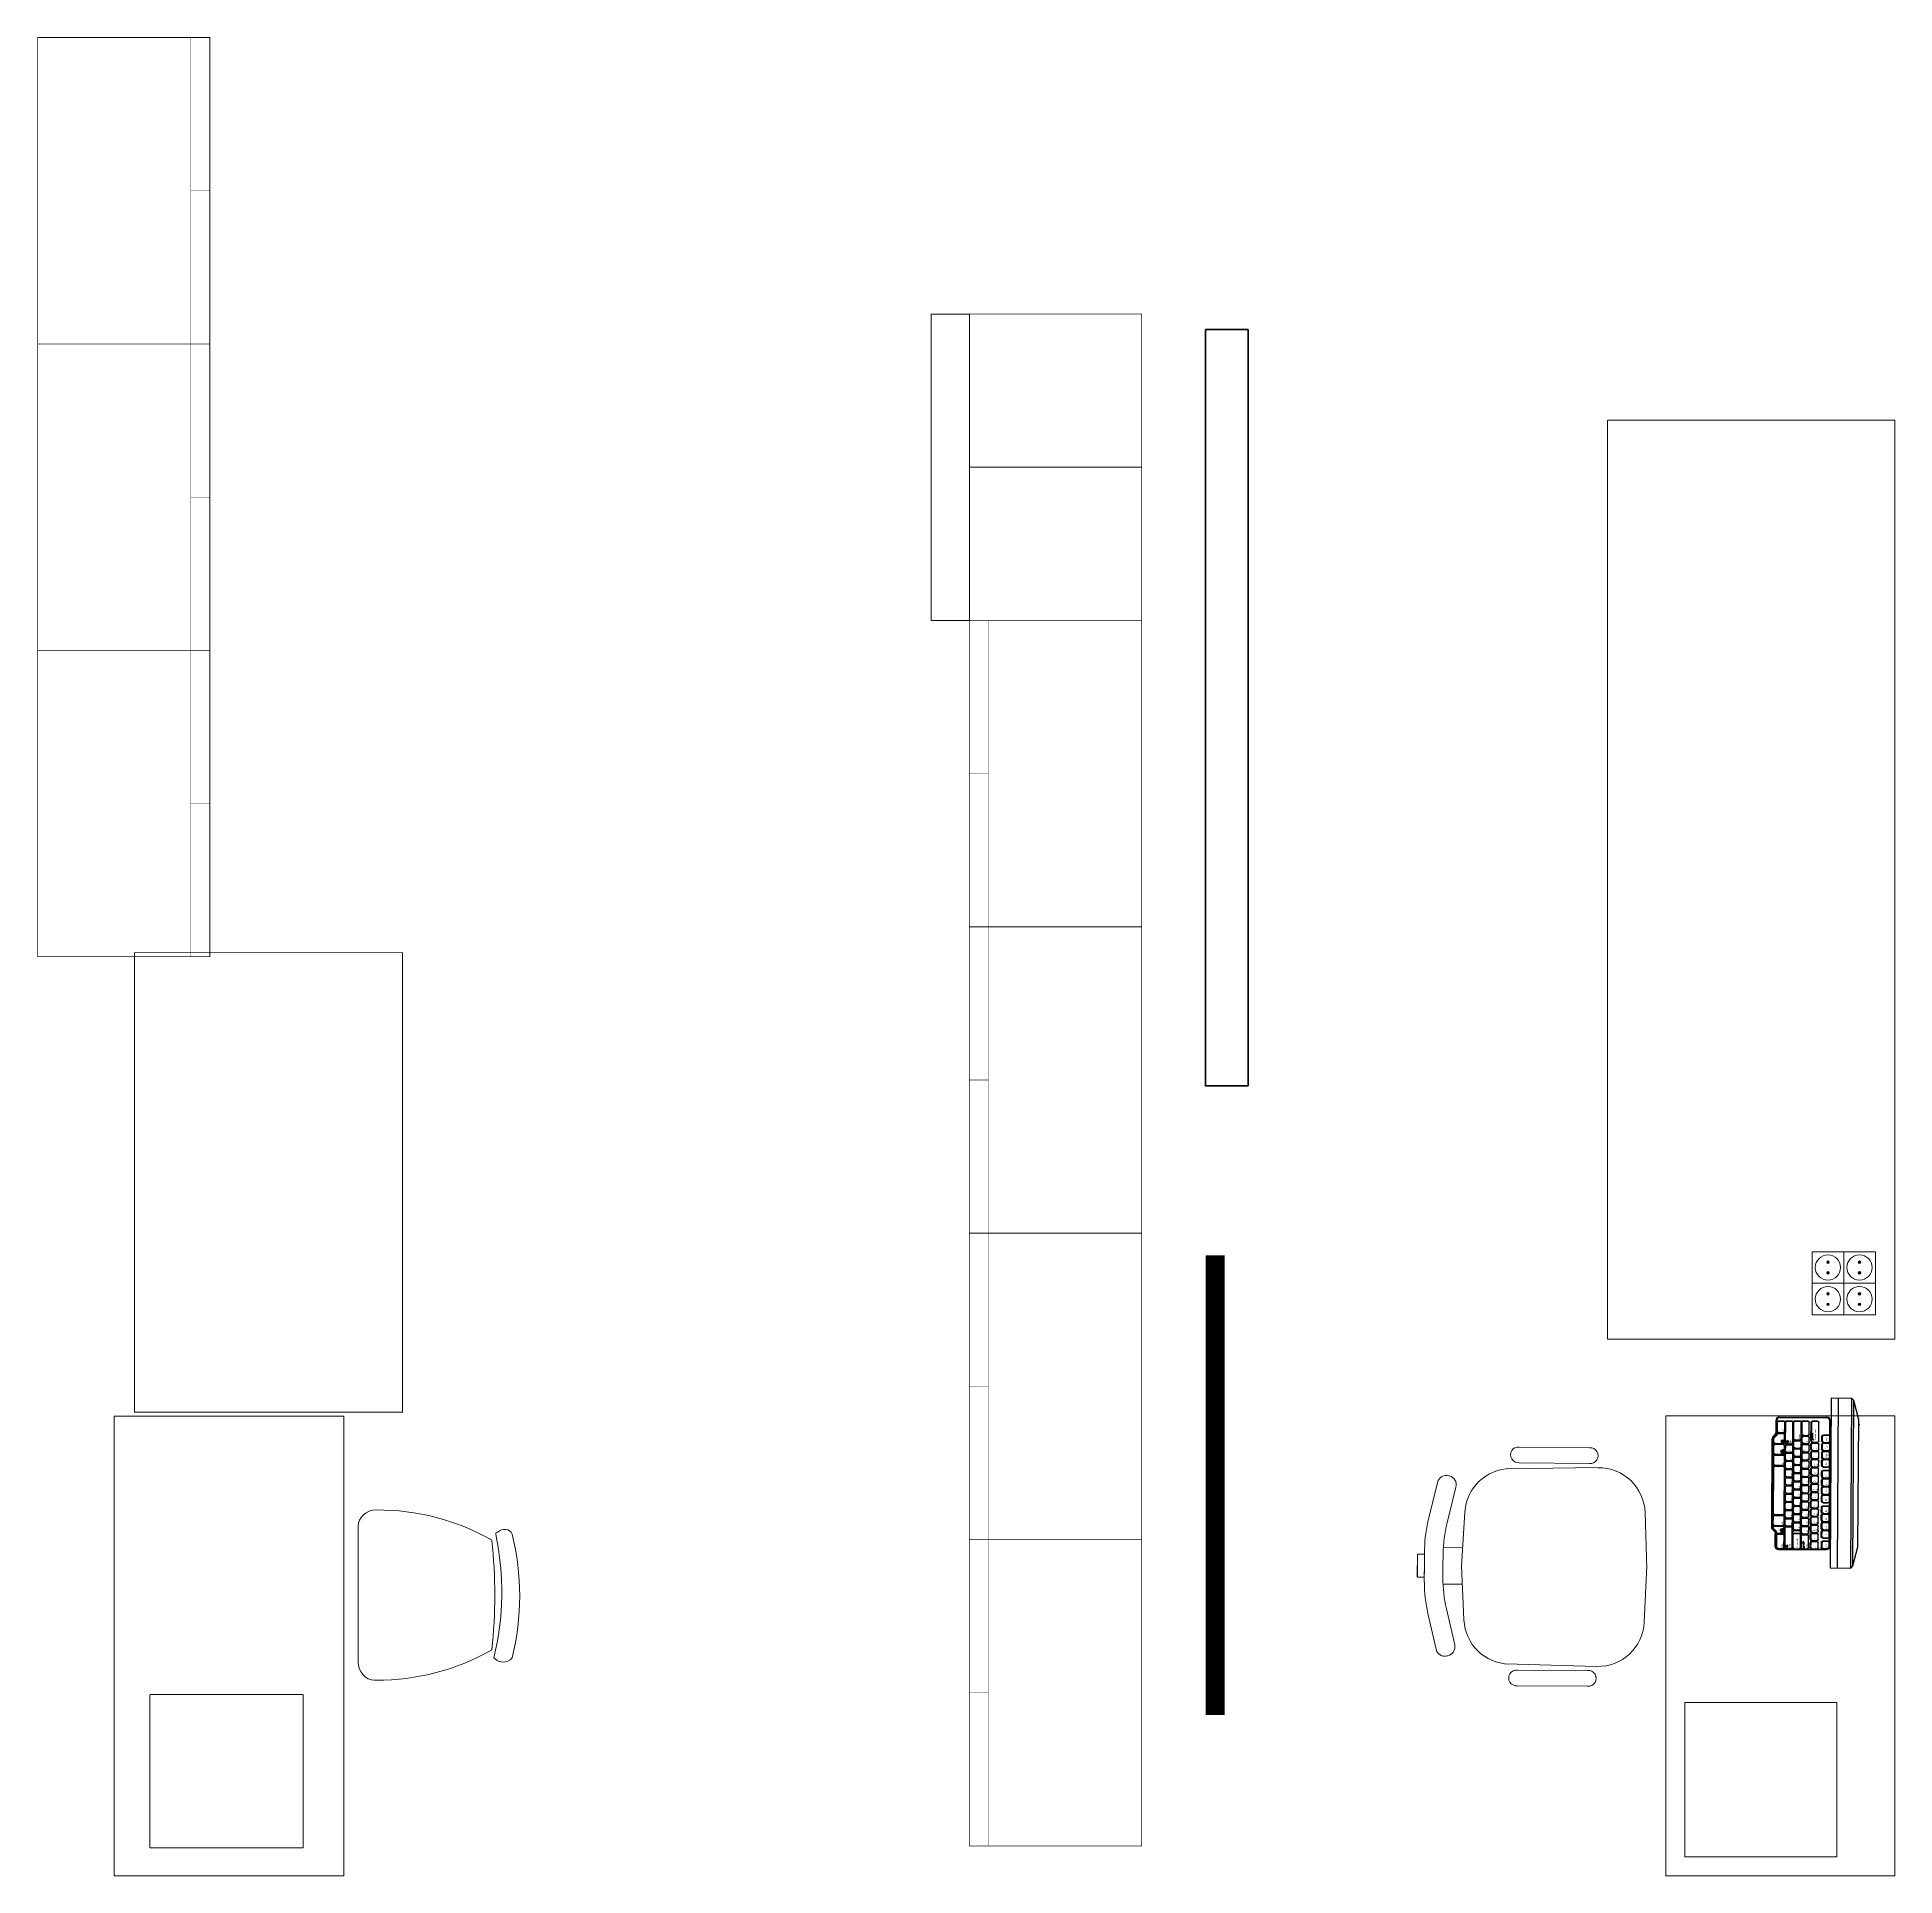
# Model space of a CAD drawing. Header units: millimetres. Extents: x -217756 to 263180, y 55413 to 130608.
# Drawn here: x 113686 to 118538, y 55506 to 60307 of the extents above; entities that cross this region are included whole.
import ezdxf

# ---------------------------------------------------------------- set-up
doc = ezdxf.new("R2010")
doc.units = ezdxf.units.MM
doc.set_wipeout_variables(frame=1)
doc.linetypes.add('HIDDEN', pattern=[6, 4, -2])
doc.layers.add('ТХ_корр_25.03.26', color=1, linetype='Continuous', lineweight=30, plot=False)
doc.layers.add('ТХ_мебель передв', color=250, linetype='Continuous', lineweight=13)
doc.layers.add('ТХ_обор_комп принт', color=30, linetype='Continuous', lineweight=13)
doc.styles.add('Arial 200', font='arial.ttf', dxfattribs={"height": 500})
doc.styles.add('SIMPLEX', font='simplex.shx', dxfattribs={"width": 0.85, "oblique": 7})

# ---------------------------------------------------------------- blocks, each defined once
blk = doc.blocks.new('KEY')
at = {"color": 0}
for p, q in [((-0.2, 0), (0.2, 0)), ((-0.34, -0.54), (-0.34, -0.14)), ((-0.31, -0.5), (-0.31, -0.11)), ((-0.2, -0.61), (0.2, -0.61)), ((-0.2, -0.68), (0.2, -0.68)), ((0.31, -0.5), (0.31, -0.11)), ((0.34, -0.54), (0.34, -0.14))]:
    blk.add_line(p, q, dxfattribs=at)
for centre, radius, start, end in [((0.2, -0.11), 0.109, 360, 90), ((0.2, -0.14), 0.141, 360, 90), ((-0.2, -0.14), 0.141, 90, 180), ((-0.2, -0.54), 0.141, 180, 270), ((-0.2, -0.11), 0.109, 90, 180), ((-0.2, -0.5), 0.109, 180, 270), ((0.2, -0.5), 0.109, 270, 360), ((0.2, -0.54), 0.141, 270, 360)]:
    blk.add_arc(centre, radius, start, end, dxfattribs=at)
blk = doc.blocks.new('A$C6368dfc4')
at = {"true_color": 0x000000}
h = blk.add_hatch(color=18, dxfattribs=at)
h.paths.add_polyline_path([(336559.4, -73954.7), (336557.6, -73957.8), (336557.6, -73954.7)])
h.paths.add_polyline_path([(336557.6, -73954.7), (336557.6, -73957.8), (336555.8, -73954.7)])
h = blk.add_hatch(color=18, dxfattribs=at)
h.paths.add_polyline_path([(336533.8, -74226.2), (336532, -74223.2), (336532, -74226.2)])
h.paths.add_polyline_path([(336532, -74226.2), (336532, -74223.2), (336530.3, -74226.2)])
h = blk.add_hatch(color=18, dxfattribs=at)
h.paths.add_polyline_path([(336536, -74234.7), (336534.2, -74237.7), (336534.2, -74234.7)])
h.paths.add_polyline_path([(336534.2, -74234.7), (336534.2, -74237.7), (336532.5, -74234.6)])
at = {"color": 18, "true_color": 0x000000}
for p, q in [((336604.9, -73848), (336602.2, -74290.9)), ((336659, -73848.4), (336604.9, -73848)), ((336622.1, -74291.1), (336624.8, -73848.2)), ((336656.3, -74291.3), (336659, -73848.4)), ((336664.7, -73854.1), (336659, -73848.4)), ((336662, -74285.6), (336664.7, -73854.1)), ((336677.1, -73904), (336664.7, -73854.1)), ((336460.8, -73906.1), (336460.6, -73938.1)), ((336462.7, -73906.1), (336462.5, -73938.2)), ((336463.3, -73933.9), (336463.4, -73910.9)), ((336465.2, -73933.9), (336465.3, -73910.9)), ((336467.7, -73906.7), (336479.8, -73906.7)), ((336468.7, -73907.6), (336480.7, -73907.7)), ((336470.3, -73898.5), (336594.2, -73899.3)), ((336470.4, -73896.6), (336594.2, -73897.4)), ((336483.9, -73934), (336484, -73911)), ((336484.5, -73963.9), (336484.8, -73911.1)), ((336486.4, -73964), (336486.7, -73911.1)), ((336489.1, -73906.8), (336501.2, -73906.9)), ((336490.1, -73907.8), (336502.1, -73907.8)), ((336505.1, -73964.1), (336505.4, -73911.2)), ((336506, -73953), (336506.2, -73911.2)), ((336507.9, -73953), (336508.1, -73911.2)), ((336510.5, -73906.9), (336522.6, -73907)), ((336511.5, -73907.9), (336523.5, -73908)), ((336526.6, -73953.1), (336526.8, -73911.3)), ((336527.4, -73941.4), (336527.6, -73911.3)), ((336529.3, -73941.4), (336529.5, -73911.3)), ((336531.9, -73907.1), (336544, -73907.1)), ((336532.9, -73908), (336544.9, -73908.1)), ((336548.1, -73941.5), (336548.2, -73911.4)), ((336552.3, -73959.4), (336552.6, -73911.5)), ((336554.2, -73959.4), (336554.5, -73911.5)), ((336556.9, -73907.2), (336569, -73907.3)), ((336557.8, -73908.2), (336569.9, -73908.2)), ((336572.9, -73959.5), (336573.2, -73911.6)), ((336599.8, -74234.6), (336601.8, -73907)), ((336675.1, -74235.9), (336677.1, -73904)), ((336450, -74185.4), (336451.4, -73954.3)), ((336451.9, -74185.4), (336453.3, -73954.3)), ((336453.4, -73990.9), (336453.6, -73971.6)), ((336453.6, -73962.4), (336453.6, -73954.3)), ((336455.3, -73990.9), (336455.5, -73971.6)), ((336455.5, -73962.4), (336455.6, -73954.4)), ((336457.9, -73966.7), (336479.4, -73966.8)), ((336457.9, -73967.3), (336479.4, -73967.5)), ((336458.8, -73965.7), (336480.4, -73965.9)), ((336458.8, -73968.3), (336480.4, -73968.4)), ((336464.5, -73938.8), (336479.6, -73938.9)), ((336466.2, -73939.8), (336480.5, -73939.9)), ((336467.5, -73938.2), (336479.6, -73938.3)), ((336468.5, -73937.2), (336480.5, -73937.3)), ((336482.2, -73958.3), (336475, -73958.2)), ((336475, -73958.2), (336475, -73963.7)), ((336475, -73963.7), (336482.2, -73963.8)), ((336476.2, -73962.9), (336476.2, -73959.1)), ((336477, -73957.3), (336477.3, -73956.9)), ((336477, -73957.3), (336478, -73958.1)), ((336478.3, -73957.8), (336477.3, -73956.9)), ((336478, -73958.1), (336477.3, -73958.5)), ((336477.3, -73958.5), (336479.6, -73959.1)), ((336477.9, -73962.9), (336477.9, -73959.1)), ((336478.6, -73956.9), (336478.3, -73957.8)), ((336479.6, -73959.1), (336478.6, -73956.9)), ((336478.7, -73963.8), (336478.8, -73958.3)), ((336479.6, -73962.9), (336479.6, -73959.1)), ((336480.5, -73963.8), (336480.5, -73958.3)), ((336481.3, -73962.9), (336481.3, -73959.1)), ((336482.2, -73963.8), (336482.2, -73958.3)), ((336483.5, -73991.1), (336483.7, -73971.8)), ((336483.7, -73962.5), (336483.8, -73943.2)), ((336487.9, -73962.2), (336487.9, -73960.5)), ((336491.8, -73960.5), (336487.9, -73960.5)), ((336487.9, -73962.2), (336491.8, -73962.2)), ((336488.7, -73968.3), (336500.8, -73968.3)), ((336489.7, -73967.3), (336501.8, -73967.4)), ((336491.6, -73957.6), (336491.8, -73960.5)), ((336495, -73961.4), (336491.6, -73957.6)), ((336491.6, -73965.1), (336495, -73961.4)), ((336491.8, -73962.2), (336491.6, -73965.1)), ((336510.2, -73957.3), (336522.3, -73957.4)), ((336511.2, -73956.4), (336523.2, -73956.4)), ((336531.7, -73945.7), (336543.7, -73945.8)), ((336532.6, -73944.8), (336544.7, -73944.9)), ((336557.6, -73957.8), (336555.8, -73954.7)), ((336555.8, -73954.7), (336559.4, -73954.7)), ((336556.5, -73963.7), (336568.6, -73963.8)), ((336557.5, -73962.8), (336569.6, -73962.8)), ((336557.6, -73957.8), (336557.7, -73938.4)), ((336559.4, -73954.7), (336557.6, -73957.8)), ((336453.3, -74019.4), (336453.4, -74000.2)), ((336455.2, -74019.4), (336455.3, -74000.2)), ((336457.5, -74023.7), (336479.1, -74023.9)), ((336457.6, -74024.7), (336479.1, -74024.8)), ((336457.7, -73995.2), (336479.2, -73995.3)), ((336457.7, -73995.9), (336479.2, -73996)), ((336458.5, -74022.8), (336480, -74022.9)), ((336458.5, -74025.7), (336480, -74025.8)), ((336458.7, -73994.3), (336480.2, -73994.4)), ((336458.7, -73996.9), (336480.2, -73997)), ((336481.5, -73981.9), (336474.8, -73984.2)), ((336481.5, -73986.2), (336474.8, -73988.6)), ((336474.8, -73992.9), (336481.4, -73990.5)), ((336483.4, -74019.6), (336483.5, -74000.3)), ((336452.5, -74147.8), (336453.2, -74029)), ((336454.4, -74147.8), (336455.1, -74029)), ((336482.6, -74148), (336483.3, -74029.2)), ((336452.3, -74176.4), (336452.4, -74157.1)), ((336454.2, -74176.4), (336454.3, -74157.1)), ((336456.7, -74152.8), (336478.3, -74153)), ((336456.8, -74152.1), (336478.3, -74152.3)), ((336457.7, -74151.2), (336479.2, -74151.3)), ((336457.7, -74153.8), (336479.2, -74153.9)), ((336482.4, -74176.5), (336482.5, -74157.3)), ((336452.2, -74185.3), (336452.2, -74185.4)), ((336454.1, -74185.3), (336454.1, -74185.4)), ((336456.5, -74181.1), (336478.1, -74181.2)), ((336456.6, -74180.7), (336478.1, -74180.8)), ((336457.5, -74179.7), (336479, -74179.9)), ((336457.5, -74182), (336479, -74182.1)), ((336458.7, -74233.7), (336458.9, -74201.7)), ((336460.6, -74233.7), (336460.8, -74201.7)), ((336461.4, -74233.7), (336461.6, -74206.3)), ((336462.9, -74201.1), (336478, -74201.1)), ((336463.3, -74234.7), (336463.5, -74206.3)), ((336464.6, -74200.1), (336478.9, -74200.2)), ((336465.9, -74202), (336478, -74202.1)), ((336466.8, -74203), (336478.9, -74203.1)), ((336480.2, -74192), (336473.5, -74194.4)), ((336473.5, -74198.7), (336480.2, -74196.4)), ((336480.2, -74187.7), (336473.6, -74190.1)), ((336482, -74237.2), (336482.2, -74206.4)), ((336482.3, -74185.5), (336482.3, -74196.9)), ((336482.8, -74237.2), (336483.1, -74187.3)), ((336484.7, -74237.2), (336485, -74187.4)), ((336487.4, -74183.1), (336499.5, -74183.2)), ((336488.4, -74184), (336500.4, -74184.1)), ((336503.4, -74237.3), (336503.7, -74187.5)), ((336504.2, -74237.3), (336504.4, -74197.9)), ((336506.1, -74237.3), (336506.3, -74204.1)), ((336508.7, -74199.8), (336520.8, -74199.9)), ((336508.8, -74193.6), (336520.8, -74193.7)), ((336509.7, -74200.8), (336521.7, -74200.9)), ((336524.8, -74237.4), (336525.1, -74198)), ((336525.6, -74237.4), (336525.8, -74207.6)), ((336527.5, -74237.5), (336527.7, -74207.6)), ((336530.1, -74203.3), (336542.2, -74203.4)), ((336531, -74204.3), (336543.1, -74204.4)), ((336546.2, -74237.6), (336546.4, -74207.7)), ((336583.5, -74220.6), (336595.6, -74220.7)), ((336584.4, -74221.6), (336596.5, -74221.7)), ((336468.2, -74241.4), (336592.1, -74242.1)), ((336468.2, -74243.3), (336592.1, -74244.1)), ((336469, -74240.4), (336478.7, -74240.5)), ((336469, -74241.4), (336477.7, -74241.4)), ((336486.2, -74235.4), (336486.3, -74233.7)), ((336486.2, -74235.4), (336490.1, -74235.5)), ((336490.2, -74233.8), (336486.3, -74233.7)), ((336487.1, -74241.5), (336499.1, -74241.6)), ((336488, -74240.6), (336500.1, -74240.6)), ((336493.3, -74234.6), (336489.9, -74230.9)), ((336489.9, -74230.9), (336490.2, -74233.8)), ((336489.9, -74238.3), (336493.3, -74234.6)), ((336490.1, -74235.5), (336489.9, -74238.3)), ((336508.5, -74241.6), (336520.5, -74241.7)), ((336509.4, -74240.7), (336521.5, -74240.8)), ((336529.9, -74241.8), (336541.9, -74241.8)), ((336534.1, -74223.2), (336530.2, -74223.2)), ((336532, -74223.2), (336530.3, -74226.2)), ((336530.3, -74226.2), (336533.8, -74226.2)), ((336530.8, -74240.8), (336542.9, -74240.9)), ((336532, -74223.2), (336532, -74237)), ((336533.8, -74226.2), (336532, -74223.2)), ((336532.2, -74237.7), (336536.5, -74237.7)), ((336534.2, -74237.7), (336532.5, -74234.6)), ((336532.5, -74234.6), (336536, -74234.7)), ((336534.2, -74237.7), (336534.3, -74223.6)), ((336536, -74234.7), (336534.2, -74237.7)), ((336579.2, -74224.9), (336579.1, -74236.9)), ((336581.1, -74224.9), (336581, -74237)), ((336583.4, -74241.3), (336593, -74241.3)), ((336584.3, -74240.3), (336594, -74240.4)), ((336599.8, -74225), (336599.7, -74234.7)), ((336662, -74285.6), (336675.1, -74235.9)), ((336602.2, -74290.9), (336656.3, -74291.3)), ((336656.3, -74291.3), (336662, -74285.6))]:
    blk.add_line(p, q, dxfattribs=at)
for points in [[(336601.7, -74234.6), (336603.7, -73907)], [(336677, -73917.2), (336679.8, -73916.4)]]:
    blk.add_lwpolyline(points, dxfattribs=at)
for centre, major_axis, start_param, end_param in [((336470.3, -73906.2), (6.78, 6.69), 0.785398, 2.356194), ((336470.3, -73906.2), (5.42, 5.35), 0.785398, 2.356194), ((336594.2, -73906.9), (-6.69, 6.78), 3.926991, 5.497787), ((336594.2, -73906.9), (-5.35, 5.42), 3.926991, 5.497787), ((336460.9, -73954.4), (-6.69, 6.78), -0.234557, 0.785398), ((336460.9, -73954.4), (5.42, 5.35), 1.336239, 2.356194), ((336451, -73938.1), (-6.69, 6.78), 2.907036, 3.926991), ((336451, -73938.1), (-8.03, 8.13), 2.907036, 3.926991)]:
    blk.add_ellipse(centre, major_axis=major_axis, ratio=1, start_param=start_param, end_param=end_param, dxfattribs=at)
at = {"color": 18, "true_color": 0x000000, "extrusion": (0, 0, -1)}
for centre, major_axis, ratio, start_param, end_param in [((336467.7, -73910.9), (3.01, -3.05), 1, 2.356194, 3.926991), ((336468.7, -73911), (2.34, -2.37), 1, 2.356194, 3.926991), ((336479.8, -73911), (-3.05, -3.01), 1, 2.356194, 3.926991), ((336480.7, -73911), (-2.37, -2.34), 1, 2.356194, 3.926991), ((336489.1, -73911.1), (3.01, -3.05), 1, 2.356194, 3.926991), ((336490.1, -73911.1), (2.34, -2.37), 1, 2.356194, 3.926991), ((336501.2, -73911.2), (-3.05, -3.01), 1, 2.356194, 3.926991), ((336502.1, -73911.2), (-2.37, -2.34), 1, 2.356194, 3.926991), ((336510.5, -73911.2), (3.01, -3.05), 1, 2.356194, 3.926991), ((336511.5, -73911.2), (2.34, -2.37), 1, 2.356194, 3.926991), ((336522.6, -73911.3), (-3.05, -3.01), 1, 2.356194, 3.926991), ((336523.5, -73911.3), (-2.37, -2.34), 1, 2.356194, 3.926991), ((336531.9, -73911.3), (3.01, -3.05), 1, 2.356194, 3.926991), ((336532.9, -73911.3), (2.34, -2.37), 1, 2.356194, 3.926991), ((336544, -73911.4), (-3.05, -3.01), 1, 2.356194, 3.926991), ((336544.9, -73911.4), (-2.37, -2.34), 1, 2.356194, 3.926991), ((336556.9, -73911.5), (3.01, -3.05), 1, 2.356194, 3.926991), ((336557.8, -73911.5), (2.34, -2.37), 1, 2.356194, 3.926991), ((336568.9, -73911.6), (-3.05, -3.01), 1, 2.356194, 3.926991), ((336569.9, -73911.6), (-2.37, -2.34), 1, 2.356194, 3.926991), ((336460.9, -73954.4), (6.69, -6.78), 1, 2.356194, 3.37615), ((336460.9, -73954.4), (5.35, -5.42), 1, 2.356194, 3.37615), ((336460.9, -73954.4), (5.11, -5.17), 1, 2.356194, 3.37615), ((336457.9, -73962.4), (-3.05, -3.01), 1, -0.785398, 0.785398), ((336457.8, -73971.6), (-3.05, -3.01), 1, 0.785398, 2.356194), ((336458.8, -73962.4), (-2.37, -2.34), 1, -0.785398, 0.785398), ((336458.8, -73971.6), (-2.37, -2.34), 1, 0.785398, 2.356194), ((336460.9, -73954.4), (3.77, -3.81), 1, 2.356194, 3.37615), ((336451, -73938.1), (-6.78, -6.69), 1, 3.926991, 4.946946), ((336451, -73938.1), (8.03, -8.13), 1, 5.497787, 6.517742), ((336451, -73938.1), (8.28, -8.38), 1, 5.684248, 6.517742), ((336451, -73938.1), (-9.74, -9.62), 1, 4.152719, 4.946946), ((336464.5, -73940.7), (-1.36, -1.34), 1, 0.971859, 2.356194), ((336467.6, -73933.9), (3.01, -3.05), 1, 0.785398, 2.356194), ((336466.2, -73941.7), (-1.36, -1.34), 1, 1.011126, 2.356194), ((336468.5, -73933.9), (2.34, -2.37), 1, 0.785398, 2.356194), ((336479.4, -73962.5), (3.01, -3.05), 1, 5.497787, 7.068583), ((336479.4, -73971.8), (3.01, -3.05), 1, 3.926991, 5.497787), ((336479.6, -73934), (-3.05, -3.01), 1, 3.926991, 5.497787), ((336479.6, -73943.2), (3.01, -3.05), 1, 3.926991, 5.497787), ((336480.4, -73962.5), (2.34, -2.37), 1, 5.497787, 7.068583), ((336480.3, -73971.8), (2.34, -2.37), 1, 3.926991, 5.497787), ((336480.6, -73934), (-2.37, -2.34), 1, 3.926991, 5.497787), ((336480.5, -73943.2), (2.34, -2.37), 1, 3.926991, 5.497787), ((336488.8, -73964), (3.01, -3.05), 1, 0.785398, 2.356194), ((336489.7, -73964), (-2.37, -2.34), 1, -0.785398, 0.785398), ((336500.8, -73964), (-3.05, -3.01), 1, 3.926991, 5.497787), ((336501.8, -73964.1), (2.34, -2.37), 1, 5.497787, 7.068583), ((336510.2, -73953), (-3.05, -3.01), 1, -0.785398, 0.785398), ((336511.2, -73953), (-2.37, -2.34), 1, -0.785398, 0.785398), ((336522.3, -73953.1), (3.01, -3.05), 1, 5.497787, 7.068583), ((336523.3, -73953.1), (2.34, -2.37), 1, 5.497787, 7.068583), ((336531.7, -73941.4), (-3.05, -3.01), 1, -0.785398, 0.785398), ((336532.7, -73941.4), (-2.37, -2.34), 1, -0.785398, 0.785398), ((336543.8, -73941.5), (3.01, -3.05), 1, 5.497787, 7.068583), ((336544.7, -73941.5), (2.34, -2.37), 1, 5.497787, 7.068583), ((336556.6, -73959.4), (3.01, -3.05), 1, 0.785398, 2.356194), ((336557.5, -73959.4), (-2.37, -2.34), 1, -0.785398, 0.785398), ((336568.6, -73959.5), (-3.05, -3.01), 1, 3.926991, 5.497787), ((336569.6, -73959.5), (2.34, -2.37), 1, 5.497787, 7.068583), ((336457.5, -74029), (-3.05, -3.01), 1, 0.785398, 2.356194), ((336457.6, -74019.5), (3.01, -3.05), 1, 0.785398, 2.356194), ((336457.7, -73990.9), (3.01, -3.05), 1, 0.785398, 2.356194), ((336457.7, -74000.2), (-3.05, -3.01), 1, 0.785398, 2.356194), ((336458.5, -74029), (2.34, -2.37), 1, 2.356194, 3.926991), ((336458.5, -74019.5), (2.34, -2.37), 1, 0.785398, 2.356194), ((336458.7, -73990.9), (-2.37, -2.34), 1, -0.785398, 0.785398), ((336458.6, -74000.2), (2.34, -2.37), 1, 2.356194, 3.926991), ((336474.8, -73986.4), (-0.01, -2.17), 0.316309, 0, 3.141593), ((336474.8, -73990.8), (-0.01, -2.17), 0.316309, 3.141593, 6.283185), ((336478.2, -73985.2), (-0.01, -2.17), 0.316309, 0, 3.141593), ((336478.1, -73989.6), (-0.01, -2.17), 0.316309, 3.141593, 6.283185), ((336479.1, -74019.6), (-3.05, -3.01), 1, 3.926991, 5.497787), ((336479, -74029.1), (3.01, -3.05), 1, 3.926991, 5.497787), ((336479.3, -73991), (-3.05, -3.01), 1, 3.926991, 5.497787), ((336479.2, -74000.3), (3.01, -3.05), 1, 3.926991, 5.497787), ((336480, -74019.6), (-2.37, -2.34), 1, 3.926991, 5.497787), ((336480, -74029.1), (-2.37, -2.34), 1, 2.356194, 3.926991), ((336480.2, -73991.1), (2.34, -2.37), 1, 5.497787, 7.068583), ((336480.2, -74000.3), (-2.37, -2.34), 1, 2.356194, 3.926991), ((336481.5, -73984), (-0.01, -2.17), 0.316309, 0, 3.141593), ((336481.5, -73988.4), (-0.01, -2.17), 0.316309, 3.141593, 6.283185), ((336456.7, -74157.1), (-3.05, -3.01), 1, 0.785398, 2.356194), ((336456.8, -74147.9), (3.01, -3.05), 1, 0.785398, 2.356194), ((336457.7, -74157.1), (2.34, -2.37), 1, 2.356194, 3.926991), ((336457.7, -74147.9), (-2.37, -2.34), 1, -0.785398, 0.785398), ((336478.3, -74148), (-3.05, -3.01), 1, 3.926991, 5.497787), ((336478.2, -74157.3), (3.01, -3.05), 1, 3.926991, 5.497787), ((336479.2, -74148), (2.34, -2.37), 1, 5.497787, 7.068583), ((336479.2, -74157.3), (-2.37, -2.34), 1, 2.356194, 3.926991), ((336459.5, -74185.4), (-6.78, -6.69), 1, -0.234557, 0.785398), ((336459.5, -74185.4), (5.35, -5.42), 1, 1.336239, 2.356194), ((336456.5, -74185.3), (-3.05, -3.01), 1, 0.785398, 2.356194), ((336459.5, -74185.4), (-5.17, -5.11), 1, -0.234557, 0.785398), ((336456.6, -74176.4), (3.01, -3.05), 1, 0.785398, 2.356194), ((336457.5, -74185.3), (2.34, -2.37), 1, 2.356194, 3.926991), ((336459.5, -74185.4), (-3.81, -3.77), 1, -0.234557, 0.785398), ((336457.6, -74176.4), (2.34, -2.37), 1, 0.785398, 2.356194), ((336449.4, -74201.6), (-6.78, -6.69), 1, 2.907036, 3.926991), ((336449.4, -74201.6), (-8.13, -8.03), 1, 2.907036, 3.926991), ((336449.4, -74201.6), (-8.38, -8.28), 1, 2.907036, 3.74053), ((336449.4, -74201.6), (9.62, -9.74), 1, 4.477832, 5.272059), ((336462.9, -74199.1), (1.34, -1.36), 1, 0.785398, 2.169734), ((336465.9, -74206.3), (-3.05, -3.01), 1, 0.785398, 2.356194), ((336464.6, -74198.2), (1.34, -1.36), 1, 0.785398, 2.130466), ((336466.8, -74206.3), (2.34, -2.37), 1, 2.356194, 3.926991), ((336473.6, -74192.2), (-0.01, -2.17), 0.316309, 0, 3.141593), ((336473.5, -74196.6), (-0.01, -2.17), 0.316309, 3.141593, 6.283185), ((336476.9, -74191), (-0.01, -2.17), 0.316309, 0, 3.141593), ((336476.9, -74195.4), (-0.01, -2.17), 0.316309, 3.141593, 6.283185), ((336478, -74196.9), (-3.05, -3.01), 1, 3.926991, 5.497787), ((336477.9, -74206.4), (3.01, -3.05), 1, 3.926991, 5.497787), ((336478.1, -74176.5), (-3.05, -3.01), 1, 3.926991, 5.497787), ((336478.1, -74185.5), (3.01, -3.05), 1, 3.926991, 5.497787), ((336478.9, -74196.9), (-2.37, -2.34), 1, 3.926991, 5.497787), ((336478.9, -74206.4), (-2.37, -2.34), 1, 2.356194, 3.926991), ((336479.1, -74176.5), (-2.37, -2.34), 1, 3.926991, 5.497787), ((336479, -74185.5), (-2.37, -2.34), 1, 2.356194, 3.926991), ((336480.2, -74189.8), (-0.01, -2.17), 0.316309, 0, 3.141593), ((336480.2, -74194.2), (-0.01, -2.17), 0.316309, 3.141593, 6.283185), ((336487.4, -74187.4), (-3.05, -3.01), 1, 0.785398, 2.356194), ((336488.3, -74187.4), (2.34, -2.37), 1, 2.356194, 3.926991), ((336499.5, -74187.4), (3.01, -3.05), 1, 3.926991, 5.497787), ((336500.4, -74187.4), (-2.37, -2.34), 1, 2.356194, 3.926991), ((336508.7, -74197.9), (-3.05, -3.01), 1, 0.785398, 2.356194), ((336508.7, -74204.1), (-3.05, -3.01), 1, 0.785398, 2.356194), ((336509.6, -74204.1), (2.34, -2.37), 1, 2.356194, 3.926991), ((336520.8, -74198), (3.01, -3.05), 1, 3.926991, 5.497787), ((336520.7, -74204.2), (3.01, -3.05), 1, 3.926991, 5.497787), ((336521.7, -74204.2), (-2.37, -2.34), 1, 2.356194, 3.926991), ((336530.1, -74207.6), (-3.05, -3.01), 1, 0.785398, 2.356194), ((336531, -74207.6), (-2.37, -2.34), 1, 0.785398, 2.356194), ((336542.1, -74207.7), (3.01, -3.05), 1, 3.926991, 5.497787), ((336543.1, -74207.7), (2.34, -2.37), 1, 3.926991, 5.497787), ((336583.5, -74224.9), (-3.05, -3.01), 1, 0.785398, 2.356194), ((336584.4, -74224.9), (-2.37, -2.34), 1, 0.785398, 2.356194), ((336595.5, -74225), (3.01, -3.05), 1, 3.926991, 5.497787), ((336596.5, -74225), (2.34, -2.37), 1, 3.926991, 5.497787), ((336468.3, -74233.8), (6.69, -6.78), 1, 0.785398, 2.356194), ((336468.3, -74233.8), (5.35, -5.42), 1, 0.785398, 2.356194), ((336469, -74233.8), (5.35, -5.42), 1, 0.785398, 2.356194), ((336469, -74234.7), (4.02, -4.07), 1, 0.785398, 2.356194), ((336477.7, -74237.2), (-3.05, -3.01), 1, 3.926991, 5.497787), ((336478.7, -74237.2), (-2.37, -2.34), 1, 3.926991, 5.497787), ((336487.1, -74237.2), (3.01, -3.05), 1, 0.785398, 2.356194), ((336488, -74237.2), (2.34, -2.37), 1, 0.785398, 2.356194), ((336499.1, -74237.3), (-3.05, -3.01), 1, 3.926991, 5.497787), ((336500.1, -74237.3), (-2.37, -2.34), 1, 3.926991, 5.497787), ((336508.5, -74237.3), (3.01, -3.05), 1, 0.785398, 2.356194), ((336509.4, -74237.3), (2.34, -2.37), 1, 0.785398, 2.356194), ((336520.5, -74237.4), (-3.05, -3.01), 1, 3.926991, 5.497787), ((336521.5, -74237.4), (-2.37, -2.34), 1, 3.926991, 5.497787), ((336529.9, -74237.5), (3.01, -3.05), 1, 0.785398, 2.356194), ((336530.8, -74237.5), (2.34, -2.37), 1, 0.785398, 2.356194), ((336541.9, -74237.6), (-3.05, -3.01), 1, 3.926991, 5.497787), ((336542.9, -74237.6), (-2.37, -2.34), 1, 3.926991, 5.497787), ((336583.4, -74237), (3.01, -3.05), 1, 0.785398, 2.356194), ((336584.3, -74237), (-2.37, -2.34), 1, -0.785398, 0.785398), ((336592.1, -74234.5), (-6.78, -6.69), 1, 3.926991, 5.497787), ((336592.1, -74234.5), (-5.42, -5.35), 1, 3.926991, 5.497787), ((336593.1, -74234.6), (4.69, -4.75), 1, 5.497787, 7.068583), ((336594, -74234.7), (-4.07, -4.02), 1, 3.926991, 5.497787)]:
    blk.add_ellipse(centre, major_axis=major_axis, ratio=ratio, start_param=start_param, end_param=end_param, dxfattribs=at)
at = {"color": 18, "true_color": 0x000000}
for points in [[(336532, -74223.2), (336532, -74223.2), (336532, -74223.2)], [(336534.2, -74237.7), (336534.2, -74237.7), (336534.2, -74237.7)]]:
    blk.add_solid(points, dxfattribs=at)
at = {"color": 18, "true_color": 0x000000, "xscale": -30.48000000044703, "yscale": 30.48000000044703, "zscale": 60.96, "rotation": 269.6461674618926}
for p in [(336505, -73979.4), (336526.4, -73989.9), (336526.5, -73968.5), (336547.8, -73978.3), (336548, -73956.9), (336572.8, -73974.9), (336601.4, -73975.1), (336601.5, -73953.7), (336504.8, -74022.2), (336504.9, -74000.8), (336526.1, -74032.7), (336526.2, -74011.3), (336547.6, -74021.1), (336547.7, -73999.7), (336572.4, -74039.1), (336572.6, -74017.7), (336572.7, -73996.3), (336601.1, -74017.9), (336601.2, -73996.5), (336504.4, -74086.4), (336504.5, -74065), (336504.6, -74043.6), (336525.8, -74075.5), (336526, -74054.1), (336547.2, -74085.3), (336547.3, -74063.9), (336547.4, -74042.5), (336572.2, -74081.9), (336572.3, -74060.5), (336600.8, -74067.8), (336600.9, -74046.4), (336504.1, -74129.2), (336504.2, -74107.8), (336525.6, -74118.3), (336525.7, -74096.9), (336546.9, -74128.1), (336547, -74106.7), (336571.9, -74124.7), (336572, -74103.3), (336600.5, -74110.6), (336600.6, -74089.2), (336503.8, -74172), (336504, -74150.6), (336525.2, -74182.5), (336525.3, -74161.1), (336525.4, -74139.7), (336546.6, -74170.9), (336546.8, -74149.5), (336571.6, -74167.5), (336571.8, -74146.1), (336600.1, -74181.9), (336600.2, -74160.5), (336600.3, -74139.1), (336546.5, -74192.3), (336571.2, -74231.7), (336571.4, -74210.3), (336571.5, -74188.9), (336599.9, -74203.3)]:
    blk.add_blockref('KEY', p, dxfattribs=at)
at = {"color": 18, "true_color": 0x000000}
for s, height, style, p in [('Ctrl', 3.81, 'Arial 200', (336481.1, -73935.1)), ('Backspace', 3.81, 'Arial 200', (336565.7, -73955.7)), ('Shift', 3.81, 'Arial 200', (336501, -73967)), ("'", 3.81, 'Arial 200', (336510.3, -73973.4)), ('"', 3.81, 'Arial 200', (336521.2, -73974.3)), ('Enter', 3.81, 'Arial 200', (336524.2, -73953.6)), (']', 3.81, 'Arial 200', (336535.8, -73963.6)), ('\\', 3.81, 'Arial 200', (336536.5, -73940.8)), ('|', 3.81, 'Arial 200', (336543.6, -73940.2)), ('}', 3.81, 'Arial 200', (336543.7, -73962.7)), ('=', 3.81, 'Arial 200', (336561.2, -73980)), ('+', 3.81, 'Arial 200', (336569.5, -73979.9)), ('F11', 3.81, 'Arial 200', (336595.1, -73981.1)), ('F12', 3.81, 'Arial 200', (336595.2, -73959.7)), ('Alt', 3.81, 'Arial 200', (336481.6, -74021.5)), (',', 3.81, 'Arial 200', (336489.7, -74026.7)), ('/', 3.81, 'Arial 200', (336494, -73985.4)), ('.', 3.81, 'Arial 200', (336490.6, -74005.7)), ('?', 3.81, 'Arial 200', (336500.7, -73985.9)), ('<', 3.81, 'Arial 200', (336500.3, -74028)), ('>', 3.81, 'Arial 200', (336500.5, -74006.6)), (';', 3.81, 'Arial 200', (336513.2, -73995.6)), (':', 3.81, 'Arial 200', (336522.6, -73995.7)), ('L', 3.81, 'Arial 200', (336524.8, -74016.5)), ('[', 3.81, 'Arial 200', (336535.7, -73985)), ('{', 3.81, 'Arial 200', (336543.6, -73984.1)), ('O', 3.81, 'Arial 200', (336545.3, -74027.4)), ('P', 3.81, 'Arial 200', (336545.5, -74006)), ('-', 3.81, 'Arial 200', (336559.8, -74001.6)), ('0', 3.81, 'Arial 200', (336563.9, -74023.5)), (')', 3.81, 'Arial 200', (336570.2, -74022.3)), ('_', 3.81, 'Arial 200', (336568.3, -74002.1)), ('F9', 3.81, 'Arial 200', (336594.7, -74023.9)), ('F10', 3.81, 'Arial 200', (336594.9, -74002.5)), ('N', 3.81, 'Arial 200', (336503.1, -74070.2)), ('M', 3.81, 'Arial 200', (336503.2, -74048.8)), ('H', 3.81, 'Arial 200', (336524.4, -74080.7)), ('J', 3.81, 'Arial 200', (336524.5, -74059.3)), ('K', 3.81, 'Arial 200', (336524.7, -74037.9)), ('U', 3.81, 'Arial 200', (336545, -74069.3)), ('I', 3.81, 'Arial 200', (336545.2, -74046.7)), ('8', 3.81, 'Arial 200', (336563.7, -74066.3)), ('9', 3.81, 'Arial 200', (336563.8, -74044.9)), ('*', 3.81, 'Arial 200', (336566.7, -74065.8)), ('(', 3.81, 'Arial 200', (336570.1, -74043.7)), ('F8', 3.81, 'Arial 200', (336594.6, -74052.4)), ('F7', 3.81, 'Arial 200', (336594.5, -74073.8)), ('V', 3.81, 'Arial 200', (336502.8, -74113)), ('B', 3.81, 'Arial 200', (336502.9, -74091.6)), ('F', 2.38, 'SIMPLEX', (336522.7, -74123.5)), ('G', 3.81, 'Arial 200', (336524.3, -74102.1)), ('T', 3.81, 'Arial 200', (336544.8, -74110.6)), ('Y', 3.81, 'Arial 200', (336544.9, -74090.4)), ('6', 3.81, 'Arial 200', (336563.4, -74109.1)), ('7', 3.81, 'Arial 200', (336563.5, -74087.7)), ('^ ', 3.81, 'Arial 200', (336567.2, -74108.5)), ('&', 3.81, 'Arial 200', (336569.8, -74088.1)), ('F5', 3.81, 'Arial 200', (336594.2, -74116.6)), ('F6', 3.81, 'Arial 200', (336594.3, -74095.2)), ('Alt', 3.81, 'Arial 200', (336479.6, -74177.7)), ('Z', 3.81, 'Arial 200', (336502.4, -74177.2)), ('X', 3.81, 'Arial 200', (336502.5, -74155.8)), ('C', 3.81, 'Arial 200', (336502.7, -74134.4)), ('S', 3.81, 'Arial 200', (336523.9, -74166.3)), ('D', 3.81, 'Arial 200', (336524, -74144.9)), ('W', 3.81, 'Arial 200', (336544.4, -74174.8)), ('E', 3.81, 'Arial 200', (336544.5, -74154.3)), ('R', 3.81, 'Arial 200', (336544.7, -74132.9)), ('3', 3.81, 'Arial 200', (336563, -74173.3)), ('5', 3.81, 'Arial 200', (336563.2, -74130.5)), ('4', 3.81, 'Arial 200', (336563.2, -74151.9)), ('%', 3.81, 'Arial 200', (336569.4, -74130.9)), ('$', 3.81, 'Arial 200', (336570.2, -74152.3)), ('#', 3.81, 'Arial 200', (336570.2, -74173.7)), ('F3', 3.81, 'Arial 200', (336593.9, -74166.5)), ('F4', 3.81, 'Arial 200', (336594, -74145.1)), ('CapsLock', 3.81, 'Arial 200', (336518.5, -74237.5)), ('A', 3.81, 'Arial 200', (336523.7, -74187.7)), ('Q', 3.81, 'Arial 200', (336544.1, -74196.2)), ('1', 3.81, 'Arial 200', (336562.8, -74216.1)), ('2', 3.81, 'Arial 200', (336562.9, -74194.7)), ('@', 3.81, 'Arial 200', (336568.1, -74195.1)), ('!', 3.81, 'Arial 200', (336569.2, -74215.3)), ('F1', 3.81, 'Arial 200', (336593.7, -74209.3)), ('F2', 3.81, 'Arial 200', (336593.8, -74187.9)), ('Ctrl', 3.81, 'Arial 200', (336479.2, -74238.5)), ('Shift', 3.81, 'Arial 200', (336499.3, -74238.7)), ('Tab', 3.81, 'Arial 200', (336543.8, -74239.5)), ('`', 3.81, 'Arial 200', (336554.9, -74237.4)), ('~', 3.81, 'Arial 200', (336566.1, -74238.4)), ('Esc', 3.81, 'Arial 200', (336593.4, -74236.2))]:
    blk.add_text(s, height=height, rotation=89.6462, dxfattribs=dict(at, style=style)).set_placement(p)
blk = doc.blocks.new('У048')
at = {"layer": 'ТХ_мебель передв', "lineweight": 0, "ltscale": 100, "transparency": 33554687}
for points in [[(261415, -142835), (261415, -141633.8), (260817, -141633.8), (260817, -142835)], [(260867, -142785), (261263.9, -142785), (261263.9, -142382.8), (260867, -142382.8)]]:
    blk.add_lwpolyline(points, close=True, dxfattribs=at)
blk = doc.blocks.new('A$C60f7de1e')
at = {"layer": 'ТХ_мебель передв'}
blk.add_blockref('У048', (-259614.9, 143035), dxfattribs=at)
blk = doc.blocks.new('У052')
at = {"layer": 'ТХ_мебель передв', "ltscale": 100}
for points, const_width in [([(68850, 57482), (68850, 56682), (69300, 56682), (69300, 57482)], 2), ([(69300, 57482), (69300, 56682), (69250, 56682), (69250, 57482)], 1)]:
    blk.add_lwpolyline(points, close=True, dxfattribs=dict(at, const_width=const_width))
at = {"layer": 'ТХ_мебель передв', "ltscale": 100, "const_width": 1}
blk.add_lwpolyline([(69250, 57082), (69300, 57082)], dxfattribs=at)
blk = doc.blocks.new('A$C8719a02c')
at = {"layer": 'ТХ_мебель передв'}
for p in [(-68850, -53282), (-68850, -54082)]:
    blk.add_blockref('У052', p, dxfattribs=at)
blk = doc.blocks.new('У050-2')
at = {"layer": 'ТХ_мебель передв', "ltscale": 100, "const_width": 2}
blk.add_lwpolyline([(72615, 40628.5), (73815, 40628.5), (73815, 39928.5), (72615, 39928.5)], close=True, dxfattribs=at)
blk = doc.blocks.new('A$C331a2c3c')
at = {"layer": 'ТХ_мебель передв', "rotation": 90}
blk.add_blockref('У050-2', (40628.5, -71415), dxfattribs=at)
blk = doc.blocks.new('У049')
at = {"layer": 'ТХ_мебель передв', "lineweight": 0, "ltscale": 100, "transparency": 33554687}
for points in [[(58163.6, 41935), (58163.6, 41585.7)], [(57766.7, 41591), (57761.4, 41596.3)], [(58121.3, 41538.1), (58116, 41538.1)]]:
    blk.add_lwpolyline(points, dxfattribs=at)
for centre, radius, start, end in [((58111.2, 41385), 597.5, 89.5454, 119.8071), ((58407.9, 41757.7), 666.3, 165.9816, 194.0184), ((58526.7, 41768.7), 738.2, 168.2499, 193.5111), ((59096.4, 41760.3), 1289.9, 173.6408, 186.3592), ((58111.2, 42135.7), 597.5, 240.1934, 270.454)]:
    blk.add_arc(centre, radius, start, end, dxfattribs=at)
for points in [[(58116, 41982.6), (58142.4, 41982.6), (58163.6, 41961.4), (58163.6, 41940.3), (58163.6, 41935), (58163.6, 41935), (58163.6, 41935)], [(57761.4, 41919.1), (57766.7, 41935), (57787.9, 41935), (57798.5, 41924.4), (57803.8, 41924.4), (57803.8, 41924.4), (57803.8, 41919.1)]]:
    blk.add_open_spline(points, degree=3, knots=[0, 0, 0, 0, 1, 1, 1, 2, 2, 2, 2], dxfattribs=at)
for points in [[(57809.1, 41596.3), (57798.5, 41585.7), (57782.6, 41580.4), (57766.7, 41591)], [(58163.6, 41585.7), (58163.6, 41559.2), (58142.4, 41538.1), (58121.3, 41538.1)]]:
    blk.add_open_spline(points, degree=3, dxfattribs=at)
blk = doc.blocks.new('A$C4245d216')
at = {"layer": 'ТХ_мебель передв', "xscale": -1}
blk.add_blockref('У049', (59000.6, -40827.2), dxfattribs=at)
blk = doc.blocks.new('У051-2')
at = {"layer": 'ТХ_мебель передв', "ltscale": 100}
for points, const_width in [([(73549.5, 44725), (74349.5, 44725), (74349.5, 44275), (73549.5, 44275)], 2), ([(73549.5, 44275), (74349.5, 44275), (74349.5, 44325), (73549.5, 44325)], 1)]:
    blk.add_lwpolyline(points, close=True, dxfattribs=dict(at, const_width=const_width))
at = {"layer": 'ТХ_мебель передв', "ltscale": 100, "const_width": 1}
blk.add_lwpolyline([(73949.5, 44325), (73949.5, 44275)], dxfattribs=at)
blk = doc.blocks.new('A$Cb5b061b1')
at = {"layer": 'ТХ_мебель передв', "xscale": -1, "rotation": 90}
blk.add_blockref('У051-2', (44725, 78549.5), dxfattribs=at)
at = {"layer": 'ТХ_мебель передв', "rotation": 270}
for p in [(-41841.5, 77027.5), (-41841.5, 76227.5)]:
    blk.add_blockref('У051-2', p, dxfattribs=at)
blk = doc.blocks.new('У053')
at = {"layer": 'ТХ_мебель передв', "ltscale": 100}
for points, const_width in [([(53513, 44340.5), (53513, 43540.5), (53063, 43540.5), (53063, 44340.5)], 2), ([(53063, 44340.5), (53063, 43540.5), (53113, 43540.5), (53113, 44340.5)], 1)]:
    blk.add_lwpolyline(points, close=True, dxfattribs=dict(at, const_width=const_width))
at = {"layer": 'ТХ_мебель передв', "ltscale": 100, "const_width": 1}
blk.add_lwpolyline([(53113, 43940.5), (53063, 43940.5)], dxfattribs=at)
blk = doc.blocks.new('A$C91de1895')
at = {"layer": 'ТХ_мебель передв'}
for p in [(-50629.5, -42462.5), (-50629.5, -43262.5)]:
    blk.add_blockref('У053', p, dxfattribs=at)
blk = doc.blocks.new('У054')
at = {"layer": 'ТХ_мебель передв', "ltscale": 100, "const_width": 2}
blk.add_lwpolyline([(50842.5, 43340), (51392.5, 43340), (51392.5, 42540), (50842.5, 42540)], close=True, dxfattribs=at)
at = {"layer": 'ТХ_мебель передв', "ltscale": 100}
for points in [[(51392.5, 43340), (51292.5, 43340), (51292.5, 42540), (51392.5, 42540)], [(51292.5, 42940), (50842.5, 42940)]]:
    blk.add_lwpolyline(points, dxfattribs=at)
blk = doc.blocks.new('A$C6958d285')
at = {"layer": 'ТХ_мебель передв', "xscale": -1}
blk.add_blockref('У054', (53726, -39062), dxfattribs=at)
blk = doc.blocks.new('стол с тумбой 1200х600')
blk.add_lwpolyline([(-19012.2, 19801.1), (-19012.2, 21001.1), (-19612.2, 21001.1), (-19612.2, 19801.1)], close=True)
at = {"linetype": 'HIDDEN', "ltscale": 0.1}
blk.add_lwpolyline([(-19505.4, 19874.7), (-19105.4, 19874.7), (-19105.4, 20274.7), (-19505.4, 20274.7)], close=True, dxfattribs=at)
blk = doc.blocks.new('М-60')
at = {"extrusion": (-6.19742e-05, 0.000470712, 1)}
for p, q in [((7035415.4, 1186627.5, -0.2), (7035231.8, 1186626.6, -0.2)), ((7035049.2, 1186548.9, -0.1), (7035050.6, 1186548.5, -0.1)), ((7035202.1, 1186569.5, -0.1), (7035439, 1186576.2, -0.1)), ((7035232, 1186585.7, -0.1), (7035415.6, 1186586.5, -0.1)), ((7034998.3, 1186437.9, -0.1), (7035019.7, 1186530.9, -0.1)), ((7035068.3, 1186519.6, -0.1), (7035046.7, 1186425.8, -0.1)), ((7035085.8, 1186312.9, 0), (7035092.5, 1186454.7, -0.1)), ((7035563.1, 1186460.5, -0.1), (7035569.8, 1186312.9, 0)), ((7034989, 1186312.9, 0), (7034989, 1186356.2, -0.1)), ((7035037.8, 1186361.3, -0.1), (7035088.1, 1186361.3, -0.1)), ((7034971.3, 1186282.6, 0), (7034970.4, 1186343.1, -0.1)), ((7034989, 1186343.1, -0.1), (7034970.8, 1186343.1, -0.1)), ((7034970.8, 1186343.1, -0.1), (7034970.8, 1186282.6, 0)), ((7034989, 1186312.9, 0), (7034989, 1186343.1, -0.1)), ((7034989, 1186313.2, 0), (7034989.4, 1186282.9, 0)), ((7034989, 1186313.2, 0), (7034989.6, 1186269.8, 0)), ((7035037.4, 1186344.1, 0), (7035037.4, 1186312.9, 0)), ((7035037.8, 1186282.6, 0), (7035037.4, 1186313.9, 0)), ((7035085.7, 1186314.6, 0), (7035094.7, 1186172.9, 0)), ((7035565.2, 1186174.3, 0.1), (7035569.7, 1186322, 0)), ((7034989.4, 1186282.9, 0), (7034971.3, 1186282.6, 0)), ((7035038.5, 1186265.5, 0), (7035088.8, 1186266.3, 0)), ((7035000.2, 1186188.3, 0), (7035023, 1186095.7, 0.1)), ((7035071.5, 1186107.6, 0.1), (7035048.4, 1186201.2, 0)), ((7035052.8, 1186078.1, 0.1), (7035054.2, 1186078.5, 0.1)), ((7035206, 1186059.9, 0.1), (7035442.9, 1186056.7, 0.1)), ((7035236.1, 1186044.1, 0.1), (7035419.7, 1186046, 0.1)), ((7035420.2, 1186005.1, 0.1), (7035236.6, 1186003.1, 0.1))]:
    blk.add_line(p, q, dxfattribs=at)
for centre, start, end in [((7035230, 1186606.2, 122.4), 84.9987, 275.5247), ((7035417.4, 1186607.1, 122.4), 264.9987, 95.5247), ((7035234.4, 1186023.7, 122.4), 85.3479, 275.874), ((7035421.8, 1186025.7, 122.4), 265.3479, 95.874)]:
    blk.add_arc(centre, 20.6, start, end, dxfattribs=at)
at = {"extrusion": (6.19742e-05, -0.000470712, -1)}
for centre, major_axis, start_param, end_param in [((7035043.3, 1186525.4, -0.1), (15.6, 18.5, 0), 4.240369, 5.829345), ((7035044.7, 1186525.1, -0.1), (15.6, 18.5, 0), -0.45384, 1.098777), ((7035213.4, 1186449, -0.1), (77.8, 92.6, 0), 4.061153, 5.558057), ((7035442.2, 1186455, -0.1), (77.8, 92.6, 0), -0.725128, 0.826554), ((7035352, 1186356.2, 0), (-277.9, 233.5, -0.1), 5.584367, 5.811166), ((7035400.4, 1186344.1, 0), (233.5, 277.9, -0.1), 4.01357, 4.240369)]:
    blk.add_ellipse(centre, major_axis=major_axis, ratio=1, start_param=start_param, end_param=end_param, dxfattribs=at)
at = {"extrusion": (-6.19742e-05, 0.000470712, 1)}
for centre, major_axis, start_param, end_param in [((7035352.6, 1186275.3, 0), (-274.3, -237.7, 0.1), 5.584367, 5.811166), ((7035400.8, 1186288.2, 0), (237.7, -274.3, 0.1), 4.01357, 4.240369), ((7035215.4, 1186180.5, 0), (79.2, -91.4, 0), 4.061153, 5.558057), ((7035444.3, 1186178, 0.1), (79.2, -91.4, 0), -0.725128, 0.826554), ((7035046.5, 1186101.5, 0.1), (15.8, -18.3, 0), 4.240369, 5.829345), ((7035048, 1186101.8, 0.1), (15.8, -18.3, 0), -0.45384, 1.098777)]:
    blk.add_ellipse(centre, major_axis=major_axis, ratio=1, start_param=start_param, end_param=end_param, dxfattribs=at)
blk = doc.blocks.new('стол 2400х750 4ЭР')
at = {"color": 0}
blk.add_lwpolyline([(-102158.7, -151617.2), (-102158.7, -149217.2), (-102908.7, -149217.2), (-102908.7, -151617.2)], close=True, dxfattribs=at)
at = {"color": 1}
blk.add_wipeout([(-102374.6, -149363.2), (-102374.6, -149445.7), (-102292.1, -149445.7), (-102292.1, -149363.2)], dxfattribs=at)
h = blk.add_hatch(color=1)
h.dxf.hatch_style = 1
h.paths.add_polyline_path([(-102333.4, -149394, -1), (-102333.4, -149387.4, -1)])
h.paths.add_polyline_path([(-102333.4, -149421.5, -1), (-102333.4, -149414.9, -1)])
blk.add_lwpolyline([(-102292.1, -149445.7), (-102292.1, -149363.2), (-102374.6, -149363.2), (-102374.6, -149445.7), (-102292.1, -149445.7)], dxfattribs=at)
for centre, radius in [((-102333.4, -149404.5), 33), ((-102333.4, -149390.7), 3.3), ((-102333.4, -149418.2), 3.3)]:
    blk.add_circle(centre, radius, dxfattribs=at)
blk.add_wipeout([(-102374.6, -149280.7), (-102374.6, -149363.2), (-102292.1, -149363.2), (-102292.1, -149280.7)], dxfattribs=at)
h = blk.add_hatch(color=1)
h.dxf.hatch_style = 1
h.paths.add_polyline_path([(-102333.4, -149311.5, -1), (-102333.4, -149304.9, -1)])
h.paths.add_polyline_path([(-102333.4, -149339, -1), (-102333.4, -149332.4, -1)])
blk.add_lwpolyline([(-102292.1, -149363.2), (-102292.1, -149280.7), (-102374.6, -149280.7), (-102374.6, -149363.2), (-102292.1, -149363.2)], dxfattribs=at)
for centre, radius in [((-102333.4, -149322), 33), ((-102333.4, -149308.2), 3.3), ((-102333.4, -149335.7), 3.3)]:
    blk.add_circle(centre, radius, dxfattribs=at)
blk.add_wipeout([(-102292.1, -149363.2), (-102292.1, -149445.7), (-102209.6, -149445.7), (-102209.6, -149363.2)], dxfattribs=at)
h = blk.add_hatch(color=1)
h.dxf.hatch_style = 1
h.paths.add_polyline_path([(-102250.9, -149394, -1), (-102250.9, -149387.4, -1)])
h.paths.add_polyline_path([(-102250.9, -149421.5, -1), (-102250.9, -149414.9, -1)])
blk.add_lwpolyline([(-102209.6, -149445.7), (-102209.6, -149363.2), (-102292.1, -149363.2), (-102292.1, -149445.7), (-102209.6, -149445.7)], dxfattribs=at)
for centre, radius in [((-102250.9, -149404.5), 33), ((-102250.9, -149390.7), 3.3), ((-102250.9, -149418.2), 3.3)]:
    blk.add_circle(centre, radius, dxfattribs=at)
blk.add_wipeout([(-102292.1, -149280.7), (-102292.1, -149363.2), (-102209.6, -149363.2), (-102209.6, -149280.7)], dxfattribs=at)
h = blk.add_hatch(color=1)
h.dxf.hatch_style = 1
h.paths.add_polyline_path([(-102250.9, -149311.5, -1), (-102250.9, -149304.9, -1)])
h.paths.add_polyline_path([(-102250.9, -149339, -1), (-102250.9, -149332.4, -1)])
blk.add_lwpolyline([(-102209.6, -149363.2), (-102209.6, -149280.7), (-102292.1, -149280.7), (-102292.1, -149363.2), (-102209.6, -149363.2)], dxfattribs=at)
for centre, radius in [((-102250.9, -149322), 33), ((-102250.9, -149308.2), 3.3), ((-102250.9, -149335.7), 3.3)]:
    blk.add_circle(centre, radius, dxfattribs=at)

msp = doc.modelspace()

# ---------------------------------------------------------------- linework, layer by layer
at = {"layer": 'ТХ_мебель передв', "const_width": 50}
msp.add_lwpolyline([(116762.5, 57125.8), (116762.5, 55925.8)], dxfattribs=at)
at = {"layer": 'ТХ_обор_комп принт', "color": 18, "lineweight": 35, "true_color": 0x000000}
msp.add_lwpolyline([(116848.7, 57568.1), (116737.5, 57568.1), (116737.5, 59542.9), (116848.7, 59542.9)], close=True, dxfattribs=at)

# ---------------------------------------------------------------- block references
for name, p in [('A$C60f7de1e', (116737.5, 55305.7)), ('A$C4245d216', (113687.5, 55305.7))]:
    msp.add_blockref(name, p)
at = {"layer": 'ТХ_корр_25.03.26', "color": 18, "ltscale": 100, "true_color": 0x000000}
msp.add_blockref('A$C6368dfc4', (-218233.9, 130600.7), dxfattribs=at)
at = {"layer": 'ТХ_мебель передв', "xscale": -1}
msp.add_blockref('стол с тумбой 1200х600', (94875.3, 35704.5), dxfattribs=at)
msp.add_blockref('стол с тумбой 1200х600', (94875.3, 35704.5), dxfattribs=at)
at = {"layer": 'ТХ_мебель передв', "rotation": 359.0887326624886}
msp.add_blockref('М-60', (-6935657.3, -1017963.3, 0), dxfattribs=at)

# ---------------------------------------------------------------- next in the draw order: block references
at = {"layer": 'ТХ_мебель передв', "xscale": -1, "rotation": 180}
msp.add_blockref('стол 2400х750 4ЭР', (220696.3, -92310.4), dxfattribs=at)

# ---------------------------------------------------------------- next in the draw order: block references
for name, p in [('A$Cb5b061b1', (113687.5, 55305.7)), ('A$C331a2c3c', (113940.6, 55516.3)), ('A$C6958d285', (113687.5, 55305.7)), ('A$C91de1895', (113687.5, 55305.7)), ('A$C8719a02c', (113687.5, 55305.7))]:
    msp.add_blockref(name, p)

doc.saveas('drawing.dxf')
